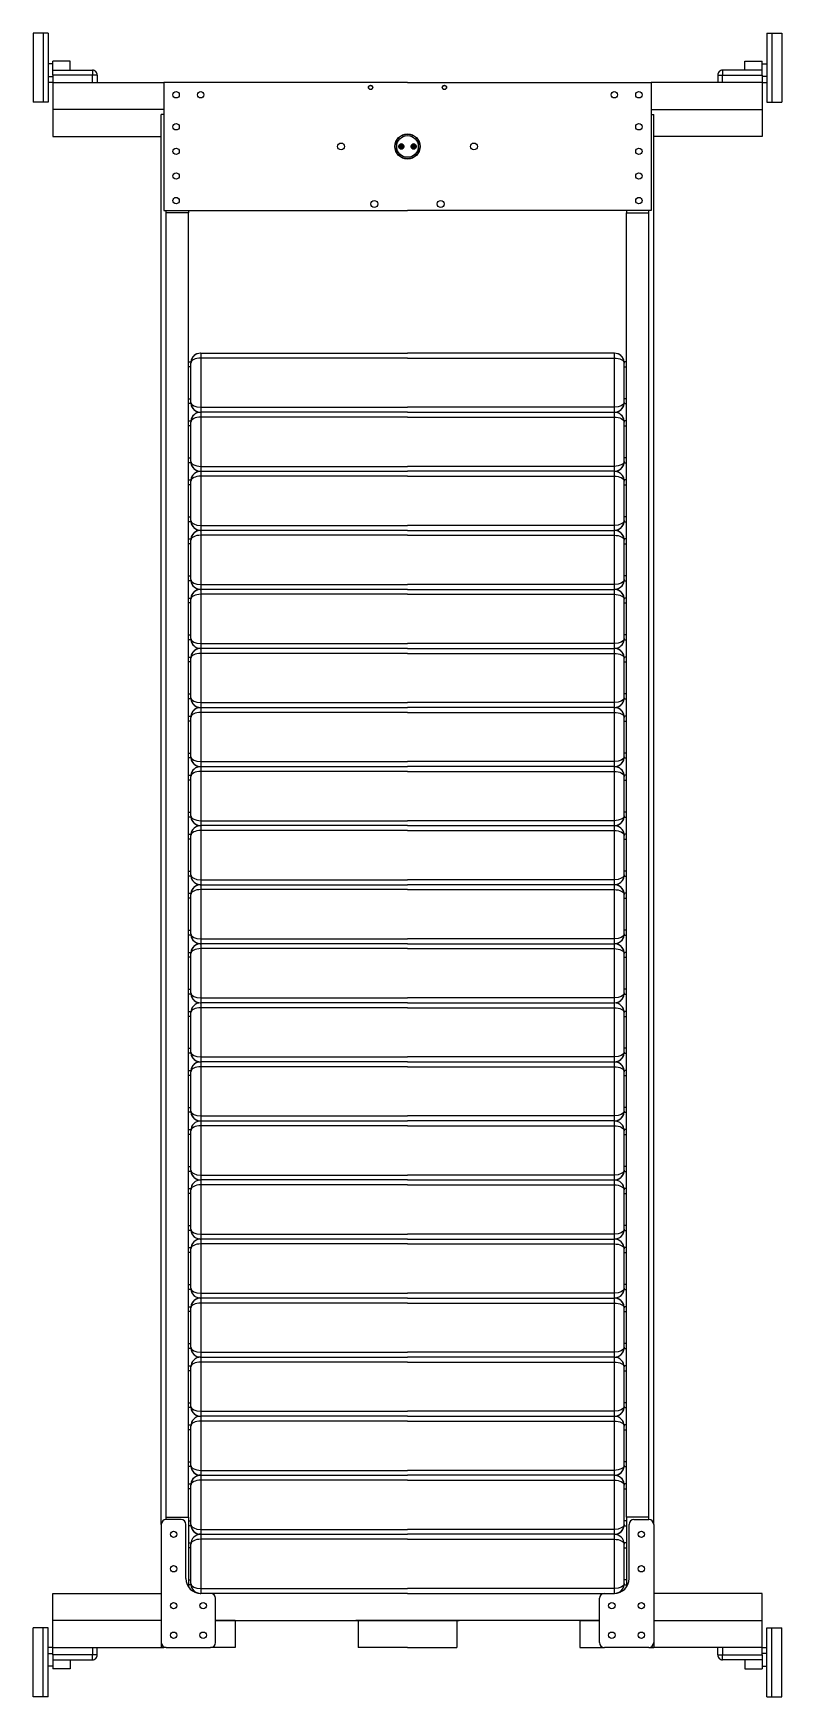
# Model space of a CAD drawing. Header units: millimetres. Extents: x -760 to 760, y -100 to 3280.
import ezdxf

# ---------------------------------------------------------------- set-up
doc = ezdxf.new("R2010")
doc.units = ezdxf.units.MM
doc.linetypes.add('SLD-Solid', pattern=[0])

msp = doc.modelspace()

# ---------------------------------------------------------------- linework, layer by layer
at = {"color": 2, "linetype": 'SLD-Solid', "lineweight": 25, "true_color": 0xf1eb1f}
for p, q in [((-730, 3280), (-760, 3280)), ((-760, 3280), (-760, 3140)), ((-730, 3280), (-730, 3140)), ((730, 3280), (760, 3280)), ((730, 3280), (730, 3140)), ((760, 3280), (760, 3140)), ((-730, 3140), (-760, 3140)), ((730, 3140), (760, 3140)), ((-730, 40), (-760, 40)), ((-760, -100), (-760, 40)), ((-730, -100), (-730, 40)), ((730, -100), (730, 40)), ((730, 40), (760, 40)), ((760, -100), (760, 40)), ((-730, -100), (-760, -100)), ((730, -100), (760, -100))]:
    msp.add_line(p, q, dxfattribs=at)
for p, q in [((-740, 3280), (-740, 3140)), ((740, 3280), (740, 3140)), ((-720, 3180), (-720, 3070)), ((720, 3180), (720, 3070)), ((-720, 0), (-720, 110)), ((720, 0), (720, 110)), ((-740, -100), (-740, 40)), ((740, -100), (740, 40))]:
    msp.add_line(p, q)
at = {"color": 7, "linetype": 'SLD-Solid', "lineweight": 25}
for p, q in [((-720, 3218), (-730, 3218)), ((-685, 3223), (-720, 3223)), ((-720, 3205), (-720, 3223)), ((-685, 3205), (-685, 3223)), ((685, 3223), (720, 3223)), ((685, 3205), (685, 3223)), ((720, 3205), (720, 3223)), ((720, 3218), (730, 3218)), ((-730, 3192), (-720, 3192)), ((-720, 3180), (-730, 3180)), ((-720, 3205), (-640, 3205)), ((-720, 3195), (-720, 3205)), ((-720, 3195), (-720, 3180)), ((-640, 3195), (-720, 3195)), ((-720, 3180), (-705, 3180)), ((-720, 3180), (-495, 3180)), ((-640, 3205), (-640, 3195)), ((-640, 3180), (-640, 3195)), ((-630, 3195), (-640, 3195)), ((-630, 3195), (-630, 3180)), ((720, 3180), (495, 3180)), ((630, 3195), (640, 3195)), ((630, 3195), (630, 3180)), ((720, 3205), (640, 3205)), ((640, 3205), (640, 3195)), ((640, 3195), (720, 3195)), ((640, 3180), (640, 3195)), ((720, 3180), (705, 3180)), ((720, 3195), (720, 3205)), ((720, 3195), (720, 3180)), ((730, 3192), (720, 3192)), ((720, 3180), (730, 3180)), ((-495, 3125), (-720, 3125)), ((495, 3125), (720, 3125)), ((-720, 3070), (-500, 3070)), ((720, 3070), (500, 3070)), ((-720, 110), (-500, 110)), ((720, 110), (500, 110)), ((-500, 55), (-720, 55)), ((500, 55), (720, 55)), ((-720, 0), (-730, 0)), ((-730, -12), (-720, -12)), ((-720, 0), (-705, 0)), ((-720, -15), (-720, 0)), ((-720, 0), (-495, 0)), ((-640, -15), (-720, -15)), ((-720, -15), (-720, -25)), ((-720, -25), (-640, -25)), ((-720, -25), (-720, -43)), ((-685, -25), (-685, -43)), ((-640, 0), (-640, -15)), ((-640, -25), (-640, -15)), ((-630, -15), (-640, -15)), ((-630, -15), (-630, 0)), ((720, 0), (495, 0)), ((630, -15), (630, 0)), ((630, -15), (640, -15)), ((640, 0), (640, -15)), ((640, -15), (720, -15)), ((640, -25), (640, -15)), ((720, -25), (640, -25)), ((685, -25), (685, -43)), ((720, 0), (705, 0)), ((720, 0), (730, 0)), ((720, -15), (720, 0)), ((730, -12), (720, -12)), ((720, -15), (720, -25)), ((720, -25), (720, -43)), ((-720, -38), (-730, -38)), ((-685, -43), (-720, -43)), ((685, -43), (720, -43)), ((720, -38), (730, -38))]:
    msp.add_line(p, q, dxfattribs=at)
at = {"color": 7, "linetype": 'Continuous', "lineweight": 25}
for p, q in [((0, 3180), (-495, 3180)), ((-495, 3180), (-495, 2920)), ((0, 3180), (495, 3180)), ((495, 3180), (495, 2920)), ((-500, 250), (-500, 3115)), ((-495, 3115), (-500, 3115)), ((495, 3115), (500, 3115)), ((500, 250), (500, 3115)), ((-495, 2920), (0, 2920)), ((-490, 2915), (-490, 2920)), ((-445, 2915), (-490, 2915)), ((-490, 265), (-490, 2915)), ((-445, 2920), (-445, 2915)), ((-445, 265), (-445, 2915)), ((495, 2920), (0, 2920)), ((445, 2920), (445, 2915)), ((445, 2915), (490, 2915)), ((445, 265), (445, 2915)), ((490, 2915), (490, 2920)), ((490, 265), (490, 2915)), ((-445, 2612.5), (-440, 2612.5)), ((-440, 2612.5), (-440, 2610)), ((-440, 2530), (-440, 2610)), ((-420, 2630), (-420, 2620)), ((-420, 2630), (0, 2630)), ((0, 2620), (-420, 2620)), ((-420, 2620), (-420, 2520)), ((420, 2630), (0, 2630)), ((0, 2620), (420, 2620)), ((420, 2630), (420, 2620)), ((420, 2620), (420, 2520)), ((440, 2612.5), (440, 2610)), ((445, 2612.5), (440, 2612.5)), ((440, 2530), (440, 2610)), ((-440, 2527.5), (-445, 2527.5)), ((-440, 2529.4), (-440, 2527.5)), ((-420, 2520), (-420, 2510)), ((-420, 2520), (0, 2520)), ((0, 2510), (-420, 2510)), ((-420, 2510), (-420, 2500)), ((420, 2520), (0, 2520)), ((0, 2510), (420, 2510)), ((420, 2520), (420, 2510)), ((420, 2510), (420, 2500)), ((440, 2529.4), (440, 2527.5)), ((440, 2527.5), (445, 2527.5)), ((-445, 2492.5), (-440, 2492.5)), ((-440, 2492.5), (-440, 2490)), ((-440, 2410), (-440, 2490)), ((0, 2500), (-420, 2500)), ((-420, 2500), (-420, 2400)), ((0, 2500), (420, 2500)), ((420, 2500), (420, 2400)), ((440, 2492.5), (440, 2490)), ((445, 2492.5), (440, 2492.5)), ((440, 2410), (440, 2490)), ((-440, 2407.5), (-445, 2407.5)), ((-440, 2409.4), (-440, 2407.5)), ((-420, 2400), (-420, 2390)), ((-420, 2400), (0, 2400)), ((420, 2400), (0, 2400)), ((420, 2400), (420, 2390)), ((440, 2409.4), (440, 2407.5)), ((440, 2407.5), (445, 2407.5)), ((-445, 2372.5), (-440, 2372.5)), ((-440, 2372.5), (-440, 2370)), ((-440, 2290), (-440, 2370)), ((-420.8, 2390), (-420, 2390)), ((-420, 2390), (-420, 2380)), ((-420, 2390), (0, 2390)), ((0, 2380), (-420, 2380)), ((-420, 2380), (-420, 2280)), ((420, 2390), (0, 2390)), ((0, 2380), (420, 2380)), ((420.8, 2390), (420, 2390)), ((420, 2390), (420, 2380)), ((420, 2380), (420, 2280)), ((440, 2372.5), (440, 2370)), ((445, 2372.5), (440, 2372.5)), ((440, 2290), (440, 2370)), ((-440, 2287.5), (-445, 2287.5)), ((-440, 2289.4), (-440, 2287.5)), ((-420.8, 2270), (-420, 2270)), ((-420, 2280), (-420, 2270)), ((-420, 2280), (0, 2280)), ((0, 2270), (-420, 2270)), ((-420, 2270), (-420, 2260)), ((420, 2280), (0, 2280)), ((0, 2270), (420, 2270)), ((420, 2280), (420, 2270)), ((420.8, 2270), (420, 2270)), ((420, 2270), (420, 2260)), ((440, 2289.4), (440, 2287.5)), ((440, 2287.5), (445, 2287.5)), ((-445, 2252.5), (-440, 2252.5)), ((-440, 2252.5), (-440, 2250)), ((-440, 2170), (-440, 2250)), ((-420, 2260), (-420, 2160)), ((0, 2260), (-420, 2260)), ((0, 2260), (420, 2260)), ((420, 2260), (420, 2160)), ((440, 2252.5), (440, 2250)), ((445, 2252.5), (440, 2252.5)), ((440, 2170), (440, 2250)), ((-440, 2167.5), (-445, 2167.5)), ((-440, 2169.4), (-440, 2167.5)), ((440, 2169.4), (440, 2167.5)), ((440, 2167.5), (445, 2167.5)), ((-445, 2132.5), (-440, 2132.5)), ((-440, 2132.5), (-440, 2130)), ((-440, 2050), (-440, 2130)), ((-420.8, 2150), (-420, 2150)), ((-420, 2160), (0, 2160)), ((-420, 2160), (-420, 2150)), ((0, 2150), (-420, 2150)), ((-420, 2150), (-420, 2140)), ((0, 2140), (-420, 2140)), ((-420, 2140), (-420, 2040)), ((420, 2160), (0, 2160)), ((0, 2150), (420, 2150)), ((0, 2140), (420, 2140)), ((420, 2160), (420, 2150)), ((420.8, 2150), (420, 2150)), ((420, 2150), (420, 2140)), ((420, 2140), (420, 2040)), ((440, 2132.5), (440, 2130)), ((445, 2132.5), (440, 2132.5)), ((440, 2050), (440, 2130)), ((-440, 2047.5), (-445, 2047.5)), ((-440, 2049.4), (-440, 2047.5)), ((-420.8, 2030), (-420, 2030)), ((-420, 2040), (0, 2040)), ((-420, 2040), (-420, 2030)), ((0, 2030), (-420, 2030)), ((-420, 2030), (-420, 2020)), ((420, 2040), (0, 2040)), ((0, 2030), (420, 2030)), ((420, 2040), (420, 2030)), ((420.8, 2030), (420, 2030)), ((420, 2030), (420, 2020)), ((440, 2049.4), (440, 2047.5)), ((440, 2047.5), (445, 2047.5)), ((-445, 2012.5), (-440, 2012.5)), ((-440, 2012.5), (-440, 2010)), ((-440, 1930), (-440, 2010)), ((0, 2020), (-420, 2020)), ((-420, 2020), (-420, 1920)), ((0, 2020), (420, 2020)), ((420, 2020), (420, 1920)), ((440, 2012.5), (440, 2010)), ((445, 2012.5), (440, 2012.5)), ((440, 1930), (440, 2010)), ((-440, 1927.5), (-445, 1927.5)), ((-440, 1929.4), (-440, 1927.5)), ((440, 1929.4), (440, 1927.5)), ((440, 1927.5), (445, 1927.5)), ((-420.8, 1910), (-420, 1910)), ((-420, 1920), (-420, 1910)), ((-420, 1920), (0, 1920)), ((-420, 1910), (-420, 1900)), ((-420, 1910), (0, 1910)), ((0, 1900), (-420, 1900)), ((-420, 1900), (-420, 1800)), ((420, 1920), (0, 1920)), ((420, 1910), (0, 1910)), ((0, 1900), (420, 1900)), ((420, 1920), (420, 1910)), ((420.8, 1910), (420, 1910)), ((420, 1910), (420, 1900)), ((420, 1900), (420, 1800)), ((-445, 1892.5), (-440, 1892.5)), ((-440, 1892.5), (-440, 1890)), ((-440, 1810), (-440, 1890)), ((440, 1892.5), (440, 1890)), ((445, 1892.5), (440, 1892.5)), ((440, 1810), (440, 1890)), ((-440, 1807.5), (-445, 1807.5)), ((-440, 1809.4), (-440, 1807.5)), ((-420, 1800), (0, 1800)), ((-420, 1800), (-420, 1790)), ((420, 1800), (0, 1800)), ((420, 1800), (420, 1790)), ((440, 1809.4), (440, 1807.5)), ((440, 1807.5), (445, 1807.5)), ((-445, 1772.5), (-440, 1772.5)), ((-440, 1772.5), (-440, 1770)), ((-440, 1690), (-440, 1770)), ((-420.8, 1790), (-420, 1790)), ((-420, 1790), (-420, 1780)), ((-420, 1790), (0, 1790)), ((-420, 1780), (-420, 1680)), ((0, 1780), (-420, 1780)), ((420, 1790), (0, 1790)), ((0, 1780), (420, 1780)), ((420.8, 1790), (420, 1790)), ((420, 1790), (420, 1780)), ((420, 1780), (420, 1680)), ((440, 1772.5), (440, 1770)), ((445, 1772.5), (440, 1772.5)), ((440, 1690), (440, 1770)), ((-440, 1687.5), (-445, 1687.5)), ((-440, 1689.4), (-440, 1687.5)), ((-420.8, 1670), (-420, 1670)), ((-420, 1680), (0, 1680)), ((-420, 1680), (-420, 1670)), ((0, 1670), (-420, 1670)), ((-420, 1670), (-420, 1660)), ((0, 1660), (-420, 1660)), ((-420, 1660), (-420, 1560)), ((420, 1680), (0, 1680)), ((0, 1670), (420, 1670)), ((0, 1660), (420, 1660)), ((420, 1680), (420, 1670)), ((420.8, 1670), (420, 1670)), ((420, 1670), (420, 1660)), ((420, 1660), (420, 1560)), ((440, 1689.4), (440, 1687.5)), ((440, 1687.5), (445, 1687.5)), ((-445, 1652.5), (-440, 1652.5)), ((-440, 1652.5), (-440, 1650)), ((-440, 1570), (-440, 1650)), ((440, 1652.5), (440, 1650)), ((445, 1652.5), (440, 1652.5)), ((440, 1570), (440, 1650)), ((-440, 1567.5), (-445, 1567.5)), ((-440, 1569.4), (-440, 1567.5)), ((-420, 1560), (0, 1560)), ((-420, 1560), (-420, 1550)), ((420, 1560), (0, 1560)), ((420, 1560), (420, 1550)), ((440, 1569.4), (440, 1567.5)), ((440, 1567.5), (445, 1567.5)), ((-445, 1532.5), (-440, 1532.5)), ((-440, 1532.5), (-440, 1530)), ((-440, 1450), (-440, 1530)), ((-420.8, 1550), (-420, 1550)), ((-420, 1550), (-420, 1540)), ((-420, 1550), (0, 1550)), ((0, 1540), (-420, 1540)), ((-420, 1540), (-420, 1440)), ((420, 1550), (0, 1550)), ((0, 1540), (420, 1540)), ((420.8, 1550), (420, 1550)), ((420, 1550), (420, 1540)), ((420, 1540), (420, 1440)), ((440, 1532.5), (440, 1530)), ((445, 1532.5), (440, 1532.5)), ((440, 1450), (440, 1530)), ((-440, 1447.5), (-445, 1447.5)), ((-440, 1449.4), (-440, 1447.5)), ((-420.8, 1430), (-420, 1430)), ((-420, 1440), (-420, 1430)), ((-420, 1440), (0, 1440)), ((0, 1430), (-420, 1430)), ((-420, 1430), (-420, 1420)), ((-420, 1420), (-420, 1320)), ((0, 1420), (-420, 1420)), ((420, 1440), (0, 1440)), ((0, 1430), (420, 1430)), ((0, 1420), (420, 1420)), ((420, 1440), (420, 1430)), ((420.8, 1430), (420, 1430)), ((420, 1430), (420, 1420)), ((420, 1420), (420, 1320)), ((440, 1449.4), (440, 1447.5)), ((440, 1447.5), (445, 1447.5)), ((-445, 1412.5), (-440, 1412.5)), ((-440, 1412.5), (-440, 1410)), ((-440, 1330), (-440, 1410)), ((440, 1412.5), (440, 1410)), ((445, 1412.5), (440, 1412.5)), ((440, 1330), (440, 1410)), ((-440, 1327.5), (-445, 1327.5)), ((-440, 1329.4), (-440, 1327.5)), ((-420, 1320), (0, 1320)), ((-420, 1320), (-420, 1310)), ((420, 1320), (0, 1320)), ((420, 1320), (420, 1310)), ((440, 1329.4), (440, 1327.5)), ((440, 1327.5), (445, 1327.5)), ((-445, 1292.5), (-440, 1292.5)), ((-440, 1292.5), (-440, 1290)), ((-440, 1210), (-440, 1290)), ((-420.8, 1310), (-420, 1310)), ((0, 1310), (-420, 1310)), ((-420, 1310), (-420, 1300)), ((-420, 1300), (-420, 1200)), ((0, 1300), (-420, 1300)), ((0, 1310), (420, 1310)), ((0, 1300), (420, 1300)), ((420.8, 1310), (420, 1310)), ((420, 1310), (420, 1300)), ((420, 1300), (420, 1200)), ((440, 1292.5), (440, 1290)), ((445, 1292.5), (440, 1292.5)), ((440, 1210), (440, 1290)), ((-440, 1207.5), (-445, 1207.5)), ((-440, 1209.4), (-440, 1207.5)), ((-420.8, 1190), (-420, 1190)), ((-420, 1200), (0, 1200)), ((-420, 1200), (-420, 1190)), ((0, 1190), (-420, 1190)), ((-420, 1190), (-420, 1180)), ((420, 1200), (0, 1200)), ((0, 1190), (420, 1190)), ((420, 1200), (420, 1190)), ((420.8, 1190), (420, 1190)), ((420, 1190), (420, 1180)), ((440, 1209.4), (440, 1207.5)), ((440, 1207.5), (445, 1207.5)), ((-445, 1172.5), (-440, 1172.5)), ((-440, 1172.5), (-440, 1170)), ((-440, 1090), (-440, 1170)), ((0, 1180), (-420, 1180)), ((-420, 1180), (-420, 1080)), ((0, 1180), (420, 1180)), ((420, 1180), (420, 1080)), ((440, 1172.5), (440, 1170)), ((445, 1172.5), (440, 1172.5)), ((440, 1090), (440, 1170)), ((-440, 1087.5), (-445, 1087.5)), ((-440, 1089.4), (-440, 1087.5)), ((440, 1089.4), (440, 1087.5)), ((440, 1087.5), (445, 1087.5)), ((-445, 1052.5), (-440, 1052.5)), ((-440, 1052.5), (-440, 1050)), ((-440, 970), (-440, 1050)), ((-420.8, 1070), (-420, 1070)), ((-420, 1080), (-420, 1070)), ((-420, 1080), (0, 1080)), ((-420, 1070), (-420, 1060)), ((-420, 1070), (0, 1070)), ((-420, 1060), (-420, 960)), ((0, 1060), (-420, 1060)), ((420, 1080), (0, 1080)), ((420, 1070), (0, 1070)), ((0, 1060), (420, 1060)), ((420, 1080), (420, 1070)), ((420.8, 1070), (420, 1070)), ((420, 1070), (420, 1060)), ((420, 1060), (420, 960)), ((440, 1052.5), (440, 1050)), ((445, 1052.5), (440, 1052.5)), ((440, 970), (440, 1050)), ((-440, 967.5), (-445, 967.5)), ((-440, 969.4), (-440, 967.5)), ((-420.8, 950), (-420, 950)), ((-420, 960), (-420, 950)), ((-420, 960), (0, 960)), ((0, 950), (-420, 950)), ((-420, 950), (-420, 940)), ((420, 960), (0, 960)), ((0, 950), (420, 950)), ((420, 960), (420, 950)), ((420.8, 950), (420, 950)), ((420, 950), (420, 940)), ((440, 969.4), (440, 967.5)), ((440, 967.5), (445, 967.5)), ((-445, 932.5), (-440, 932.5)), ((-440, 932.5), (-440, 930)), ((-440, 850), (-440, 930)), ((0, 940), (-420, 940)), ((-420, 940), (-420, 840)), ((0, 940), (420, 940)), ((420, 940), (420, 840)), ((440, 932.5), (440, 930)), ((445, 932.5), (440, 932.5)), ((440, 850), (440, 930)), ((-440, 847.5), (-445, 847.5)), ((-440, 849.4), (-440, 847.5)), ((440, 849.4), (440, 847.5)), ((440, 847.5), (445, 847.5)), ((-445, 812.5), (-440, 812.5)), ((-440, 812.5), (-440, 810)), ((-420.2, 830), (-422.9, 830.2)), ((-420.8, 830), (-420, 830)), ((-420, 840), (0, 840)), ((-420, 840), (-420, 830)), ((0, 830), (-420, 830)), ((-420, 830), (-420, 820)), ((0, 820), (-420, 820)), ((-420, 820), (-420, 720)), ((420, 840), (0, 840)), ((0, 830), (420, 830)), ((0, 820), (420, 820)), ((420, 840), (420, 830)), ((420.8, 830), (420, 830)), ((420, 830), (420, 820)), ((420, 820), (420, 720)), ((420.2, 830), (422.9, 830.2)), ((440, 812.5), (440, 810)), ((445, 812.5), (440, 812.5)), ((-440, 730), (-440, 810)), ((440, 730), (440, 810)), ((-440, 727.5), (-445, 727.5)), ((-440, 729.4), (-440, 727.5)), ((-420.2, 710), (-422.9, 710.2)), ((-420.8, 710), (-420, 710)), ((-420, 720), (-420, 710)), ((-420, 720), (0, 720)), ((0, 710), (-420, 710)), ((-420, 710), (-420, 700)), ((420, 720), (0, 720)), ((0, 710), (420, 710)), ((420, 720), (420, 710)), ((420.8, 710), (420, 710)), ((420, 710), (420, 700)), ((420.2, 710), (422.9, 710.2)), ((440, 729.4), (440, 727.5)), ((440, 727.5), (445, 727.5)), ((-445, 692.5), (-440, 692.5)), ((-440, 692.5), (-440, 690)), ((-440, 610), (-440, 690)), ((0, 700), (-420, 700)), ((-420, 700), (-420, 600)), ((0, 700), (420, 700)), ((420, 700), (420, 600)), ((440, 692.5), (440, 690)), ((445, 692.5), (440, 692.5)), ((440, 610), (440, 690)), ((-440, 609.4), (-440, 607.5)), ((440, 609.4), (440, 607.5)), ((-440, 607.5), (-445, 607.5)), ((-420.2, 590), (-422.9, 590.2)), ((-420.8, 590), (-420, 590)), ((-420, 600), (-420, 590)), ((-420, 600), (0, 600)), ((-420, 590), (-420, 580)), ((-420, 590), (0, 590)), ((0, 580), (-420, 580)), ((-420, 580), (-420, 480)), ((420, 600), (0, 600)), ((420, 590), (0, 590)), ((0, 580), (420, 580)), ((420, 600), (420, 590)), ((420.8, 590), (420, 590)), ((420, 590), (420, 580)), ((420, 580), (420, 480)), ((420.2, 590), (422.9, 590.2)), ((440, 607.5), (445, 607.5)), ((-445, 572.5), (-440, 572.5)), ((-440, 572.5), (-440, 570)), ((-440, 490), (-440, 570)), ((440, 572.5), (440, 570)), ((445, 572.5), (440, 572.5)), ((440, 490), (440, 570)), ((-440, 487.5), (-445, 487.5)), ((-440, 489.4), (-440, 487.5)), ((-420, 480), (-420, 470)), ((-420, 480), (0, 480)), ((420, 480), (0, 480)), ((420, 480), (420, 470)), ((440, 489.4), (440, 487.5)), ((440, 487.5), (445, 487.5)), ((-445, 452.5), (-440, 452.5)), ((-440, 452.5), (-440, 450)), ((-440, 370), (-440, 450)), ((-420.8, 470), (-420, 470)), ((0, 470), (-420, 470)), ((-420, 470), (-420, 460)), ((-420, 460), (-420, 360)), ((0, 460), (-420, 460)), ((0, 470), (420, 470)), ((0, 460), (420, 460)), ((420.8, 470), (420, 470)), ((420, 470), (420, 460)), ((420, 460), (420, 360)), ((440, 452.5), (440, 450)), ((445, 452.5), (440, 452.5)), ((440, 370), (440, 450)), ((-440, 367.5), (-445, 367.5)), ((-440, 369.4), (-440, 367.5)), ((-420.2, 350), (-422.9, 350.2)), ((-420.8, 350), (-420, 350)), ((-420, 360), (-420, 350)), ((-420, 360), (0, 360)), ((-420, 350), (-420, 340)), ((-420, 350), (0, 350)), ((0, 340), (-420, 340)), ((-420, 340), (-420, 240)), ((420, 360), (0, 360)), ((420, 350), (0, 350)), ((0, 340), (420, 340)), ((420, 360), (420, 350)), ((420.8, 350), (420, 350)), ((420, 350), (420, 340)), ((420, 340), (420, 240)), ((420.2, 350), (422.9, 350.2)), ((440, 369.4), (440, 367.5)), ((440, 367.5), (445, 367.5)), ((-445, 332.5), (-440, 332.5)), ((-440, 332.5), (-440, 330)), ((-440, 250), (-440, 330)), ((440, 332.5), (440, 330)), ((445, 332.5), (440, 332.5)), ((440, 250), (440, 330)), ((-500, 250), (-500, 10)), ((-490, 260), (-490, 265)), ((-490, 265), (-445, 265)), ((-460, 260), (-490, 260)), ((-450, 140), (-450, 250)), ((-445, 265), (-445, 123.4)), ((-440, 247.5), (-445, 247.5)), ((-440, 249.4), (-440, 247.5)), ((-420, 240), (0, 240)), ((-420, 240), (-420, 230)), ((420, 240), (0, 240)), ((420, 240), (420, 230)), ((440, 249.4), (440, 247.5)), ((440, 247.5), (445, 247.5)), ((490, 265), (445, 265)), ((445, 265), (445, 123.4)), ((450, 140), (450, 250)), ((460, 260), (490, 260)), ((490, 260), (490, 265)), ((500, 250), (500, 10)), ((-445, 212.5), (-440, 212.5)), ((-440, 212.5), (-440, 210)), ((-440, 130), (-440, 210)), ((-420.2, 230), (-422.9, 230.2)), ((-420.8, 230), (-420, 230)), ((-420, 230), (-420, 220)), ((-420, 230), (0, 230)), ((-420, 220), (-420, 120)), ((0, 220), (-420, 220)), ((420, 230), (0, 230)), ((0, 220), (420, 220)), ((420.8, 230), (420, 230)), ((420, 230), (420, 220)), ((420, 220), (420, 120)), ((420.2, 230), (422.9, 230.2)), ((440, 212.5), (440, 210)), ((445, 212.5), (440, 212.5)), ((440, 130), (440, 210)), ((-440, 127.5), (-445, 127.5)), ((-440, 129.4), (-440, 127.5)), ((-420.8, 110), (-420, 110)), ((-420, 120), (0, 120)), ((-420, 120), (-420, 110)), ((0, 110), (-420, 110)), ((420, 120), (0, 120)), ((0, 110), (420, 110)), ((420, 120), (420, 110)), ((420.8, 110), (420, 110)), ((440, 129.4), (440, 127.5)), ((440, 127.5), (445, 127.5)), ((-390, 10), (-390, 100)), ((390, 10), (390, 100)), ((-350, 55), (-390, 55)), ((-390, 55), (0, 55)), ((-350, 55), (-350, 0)), ((0, 55), (-105, 55)), ((-100, 55), (-100, 0)), ((-100, 55), (-100, 0)), ((0, 55), (105, 55)), ((390, 55), (0, 55)), ((100, 55), (100, 0)), ((100, 55), (100, 0)), ((350, 55), (390, 55)), ((350, 55), (350, 0)), ((-500, 10), (-500, 0)), ((-490, 0), (-500, 0)), ((-490, 0), (-400, 0)), ((-350, 0), (-400, 0)), ((0, 0), (-100, 0)), ((0, 0), (100, 0)), ((350, 0), (400, 0)), ((490, 0), (400, 0)), ((490, 0), (500, 0)), ((500, 10), (500, 0))]:
    msp.add_line(p, q, dxfattribs=at)
at = {"color": 8, "linetype": 'Continuous', "lineweight": 25}
for p, q in [((-440, 2602.5), (-445, 2602.5)), ((440, 2602.5), (445, 2602.5)), ((-445, 2537.5), (-440, 2537.5)), ((445, 2537.5), (440, 2537.5)), ((-440, 2482.5), (-445, 2482.5)), ((440, 2482.5), (445, 2482.5)), ((-445, 2417.5), (-440, 2417.5)), ((445, 2417.5), (440, 2417.5)), ((-440, 2362.5), (-445, 2362.5)), ((440, 2362.5), (445, 2362.5)), ((-445, 2297.5), (-440, 2297.5)), ((445, 2297.5), (440, 2297.5)), ((-440, 2242.5), (-445, 2242.5)), ((440, 2242.5), (445, 2242.5)), ((-445, 2177.5), (-440, 2177.5)), ((445, 2177.5), (440, 2177.5)), ((-440, 2122.5), (-445, 2122.5)), ((440, 2122.5), (445, 2122.5)), ((-445, 2057.5), (-440, 2057.5)), ((445, 2057.5), (440, 2057.5)), ((-440, 2002.5), (-445, 2002.5)), ((440, 2002.5), (445, 2002.5)), ((-445, 1937.5), (-440, 1937.5)), ((445, 1937.5), (440, 1937.5)), ((-440, 1882.5), (-445, 1882.5)), ((440, 1882.5), (445, 1882.5)), ((-445, 1817.5), (-440, 1817.5)), ((445, 1817.5), (440, 1817.5)), ((-440, 1762.5), (-445, 1762.5)), ((440, 1762.5), (445, 1762.5)), ((-445, 1697.5), (-440, 1697.5)), ((445, 1697.5), (440, 1697.5)), ((-440, 1642.5), (-445, 1642.5)), ((440, 1642.5), (445, 1642.5)), ((-445, 1577.5), (-440, 1577.5)), ((445, 1577.5), (440, 1577.5)), ((-440, 1522.5), (-445, 1522.5)), ((440, 1522.5), (445, 1522.5)), ((-445, 1457.5), (-440, 1457.5)), ((445, 1457.5), (440, 1457.5)), ((-440, 1402.5), (-445, 1402.5)), ((440, 1402.5), (445, 1402.5)), ((-445, 1337.5), (-440, 1337.5)), ((445, 1337.5), (440, 1337.5)), ((-440, 1282.5), (-445, 1282.5)), ((440, 1282.5), (445, 1282.5)), ((-445, 1217.5), (-440, 1217.5)), ((445, 1217.5), (440, 1217.5)), ((-440, 1162.5), (-445, 1162.5)), ((440, 1162.5), (445, 1162.5)), ((-445, 1097.5), (-440, 1097.5)), ((445, 1097.5), (440, 1097.5)), ((-440, 1042.5), (-445, 1042.5)), ((440, 1042.5), (445, 1042.5)), ((-445, 977.5), (-440, 977.5)), ((445, 977.5), (440, 977.5)), ((-440, 922.5), (-445, 922.5)), ((440, 922.5), (445, 922.5)), ((-445, 857.5), (-440, 857.5)), ((445, 857.5), (440, 857.5)), ((-440, 802.5), (-445, 802.5)), ((440, 802.5), (445, 802.5)), ((-445, 737.5), (-440, 737.5)), ((445, 737.5), (440, 737.5)), ((-440, 682.5), (-445, 682.5)), ((440, 682.5), (445, 682.5)), ((-445, 617.5), (-440, 617.5)), ((445, 617.5), (440, 617.5)), ((-440, 562.5), (-445, 562.5)), ((440, 562.5), (445, 562.5)), ((-445, 497.5), (-440, 497.5)), ((445, 497.5), (440, 497.5)), ((-440, 442.5), (-445, 442.5)), ((440, 442.5), (445, 442.5)), ((-445, 377.5), (-440, 377.5)), ((445, 377.5), (440, 377.5)), ((-440, 322.5), (-445, 322.5)), ((440, 322.5), (445, 322.5)), ((-445, 257.5), (-440, 257.5)), ((445, 257.5), (440, 257.5)), ((-440, 202.5), (-445, 202.5)), ((440, 202.5), (445, 202.5)), ((-445, 137.5), (-440, 137.5)), ((445, 137.5), (440, 137.5))]:
    msp.add_line(p, q, dxfattribs=at)
at = {"color": 7, "linetype": 'Continuous', "lineweight": 25, "flags": 128}
for points in [[(-440, 2409.5), (-439.7, 2406.7), (-439.7, 2406.4)], [(440, 2409.5), (439.7, 2406.7), (439.7, 2406.4)], [(-440, 2289.5), (-439.7, 2286.7), (-439.7, 2286.4)], [(440, 2289.5), (439.7, 2286.7), (439.7, 2286.4)], [(-440, 2169.5), (-439.7, 2166.7), (-439.7, 2166.4)], [(440, 2169.5), (439.7, 2166.7), (439.7, 2166.4)], [(-440, 2049.5), (-439.7, 2046.7), (-439.7, 2046.4)], [(440, 2049.5), (439.7, 2046.7), (439.7, 2046.4)], [(-440, 1929.5), (-439.7, 1926.7), (-439.7, 1926.4)], [(440, 1929.5), (439.7, 1926.7), (439.7, 1926.4)], [(-440, 1809.5), (-439.7, 1806.7), (-439.7, 1806.4)], [(440, 1809.5), (439.7, 1806.7), (439.7, 1806.4)], [(-440, 1689.5), (-439.7, 1686.7), (-439.7, 1686.4)], [(440, 1689.5), (439.7, 1686.7), (439.7, 1686.4)], [(-440, 1569.5), (-439.7, 1566.7), (-439.7, 1566.4)], [(440, 1569.5), (439.7, 1566.7), (439.7, 1566.4)], [(-440, 1449.5), (-439.7, 1446.7), (-439.7, 1446.4)], [(440, 1449.5), (439.7, 1446.7), (439.7, 1446.4)], [(-440, 1329.5), (-439.7, 1326.7), (-439.7, 1326.4)], [(440, 1329.5), (439.7, 1326.7), (439.7, 1326.4)], [(-440, 1209.5), (-439.7, 1206.7), (-439.7, 1206.4)], [(440, 1209.5), (439.7, 1206.7), (439.7, 1206.4)], [(-440, 1089.5), (-439.7, 1086.7), (-439.7, 1086.4)], [(440, 1089.5), (439.7, 1086.7), (439.7, 1086.4)], [(-440, 969.5), (-439.7, 966.7), (-439.7, 966.4)], [(-435.2, 956.9), (-434.9, 956.7), (-433.7, 955.4)], [(435.2, 956.9), (434.9, 956.7), (433.7, 955.4)], [(440, 969.5), (439.7, 966.7), (439.7, 966.4)], [(-440, 849.5), (-439.7, 846.7), (-439.7, 846.4)], [(440, 849.5), (439.7, 846.7), (439.7, 846.4)], [(-435.2, 836.9), (-434.9, 836.7), (-433.7, 835.4)], [(435.2, 836.9), (434.9, 836.7), (433.7, 835.4)], [(-440, 729.5), (-439.7, 726.7), (-439.7, 726.4)], [(-435.2, 716.9), (-434.9, 716.7), (-433.7, 715.4)], [(435.2, 716.9), (434.9, 716.7), (433.7, 715.4)], [(440, 729.5), (439.7, 726.7), (439.7, 726.4)], [(-440, 609.5), (-439.7, 606.7), (-439.7, 606.4)], [(440, 609.5), (439.7, 606.7), (439.7, 606.4)], [(-435.2, 596.9), (-434.9, 596.7), (-433.7, 595.4)], [(435.2, 596.9), (434.9, 596.7), (433.7, 595.4)], [(-440, 489.5), (-439.7, 486.7), (-439.7, 486.4)], [(-435.2, 476.9), (-434.9, 476.7), (-433.7, 475.4)], [(435.2, 476.9), (434.9, 476.7), (433.7, 475.4)], [(440, 489.5), (439.7, 486.7), (439.7, 486.4)], [(-440, 369.5), (-439.7, 366.7), (-439.7, 366.4)], [(-435.2, 356.9), (-434.9, 356.7), (-433.7, 355.4)], [(435.2, 356.9), (434.9, 356.7), (433.7, 355.4)], [(440, 369.5), (439.7, 366.7), (439.7, 366.4)], [(-440, 249.5), (-439.7, 246.7), (-439.7, 246.4)], [(-435.2, 236.9), (-434.9, 236.7), (-433.7, 235.4)], [(435.2, 236.9), (434.9, 236.7), (433.7, 235.4)], [(440, 249.5), (439.7, 246.7), (439.7, 246.4)], [(-440, 129.5), (-439.7, 126.7), (-439.7, 126.4)], [(-435.2, 116.9), (-434.9, 116.7), (-433.7, 115.4)], [(435.2, 116.9), (434.9, 116.7), (433.7, 115.4)], [(440, 129.5), (439.7, 126.7), (439.7, 126.4)]]:
    msp.add_lwpolyline(points, dxfattribs=at)
at = {"color": 7, "linetype": 'Continuous', "lineweight": 25}
for centre, radius in [((-470, 3155), 6.5), ((-420, 3155), 6.5), ((-75, 3170), 4.5), ((-75, 3170), 4), ((75, 3170), 4.5), ((75, 3170), 4), ((420, 3155), 6.5), ((470, 3155), 6.5), ((-470, 3090), 6.5), ((470, 3090), 6.5), ((-470, 3040), 6.5), ((-135, 3050), 7), ((0, 3050), 25.5), ((0, 3050), 25.5), ((0, 3050), 25), ((0, 3050), 25), ((0, 3050), 22), ((0, 3050), 22), ((-12.5, 3050.7), 5), ((-12.5, 3049.3), 5), ((-12.5, 3050.7), 2), ((-12.5, 3049.3), 2), ((12.5, 3050.7), 5), ((12.5, 3049.3), 5), ((12.5, 3050.7), 2), ((12.5, 3049.3), 2), ((135, 3050), 7), ((470, 3040), 6.5), ((-470, 2990), 6.5), ((470, 2990), 6.5), ((-470, 2940), 6.5), ((470, 2940), 6.5), ((-67.5, 2933.1), 7), ((67.5, 2933.1), 7), ((-475, 230), 6.5), ((475, 230), 6.5), ((-475, 160), 6.5), ((475, 160), 6.5), ((-475, 85), 6.5), ((-415, 85), 6.5), ((415, 85), 6.5), ((475, 85), 6.5), ((-475, 25), 6.5), ((-415, 25), 6.5), ((415, 25), 6.5), ((475, 25), 6.5)]:
    msp.add_circle(centre, radius, dxfattribs=at)
at = {"color": 7, "linetype": 'SLD-Solid', "lineweight": 25}
for centre, start, end in [((-640, 3195), 359.9996, 90.002), ((640, 3195), 89.998, 180.0004), ((-640, -15), 269.998, 0.0004), ((640, -15), 179.9996, 270.002)]:
    msp.add_arc(centre, 10, start, end, dxfattribs=at)
at = {"color": 7, "linetype": 'Continuous', "lineweight": 25}
for centre, radius, start, end in [((-420, 2610), 20, 90, 180), ((-420.2, 2610), 20, 90, 172.8192), ((420, 2610), 20, 0, 90), ((420.2, 2610), 20, 7.1808, 90), ((-420, 2530), 20, 180, 270), ((-420, 2530), 20, 181.312, 269.8941), ((-420.2, 2530), 20, 187.1808, 270), ((-420, 2490), 20, 90, 180), ((-420.2, 2490), 20, 90, 172.8192), ((420, 2530), 20, 270, 0), ((420, 2530), 20, 270.1059, 358.688), ((420, 2490), 20, 0, 90), ((420.2, 2530), 20, 270, 352.8192), ((420.2, 2490), 20, 7.1808, 90), ((-420, 2410), 20, 180, 270), ((-420.2, 2410), 20, 187.1808, 270), ((420, 2410), 20, 270, 0), ((420.2, 2410), 20, 270, 352.8192), ((-420, 2370), 20, 90, 180), ((-420.2, 2370), 20, 90, 172.8192), ((-420, 2410), 20, 220.765, 241.0425), ((420, 2370), 20, 0, 90), ((420.2, 2370), 20, 7.1808, 90), ((420, 2410), 20, 298.9575, 319.235), ((-420, 2290), 20, 180, 270), ((-420.2, 2290), 20, 187.1808, 270), ((-420, 2250), 20, 90, 180), ((-420.2, 2250), 20, 90, 172.8192), ((-420, 2290), 20, 220.7673, 241.0401), ((420, 2290), 20, 270, 0), ((420, 2250), 20, 0, 90), ((420.2, 2290), 20, 270, 352.8192), ((420.2, 2250), 20, 7.1808, 90), ((420, 2290), 20, 298.9599, 319.2327), ((-420, 2170), 20, 180, 270), ((-420.2, 2170), 20, 187.1808, 270), ((420, 2170), 20, 270, 0), ((420.2, 2170), 20, 270, 352.8192), ((-420, 2130), 20, 90, 180), ((-420.2, 2130), 20, 90, 172.8192), ((-420, 2170), 20, 220.7673, 241.0401), ((420, 2130), 20, 0, 90), ((420.2, 2130), 20, 7.1808, 90), ((420, 2170), 20, 298.9599, 319.2327), ((-420, 2050), 20, 180, 270), ((-420.2, 2050), 20, 187.1808, 270), ((-420, 2010), 20, 90, 180), ((-420.2, 2010), 20, 90, 172.8192), ((-420, 2050), 20, 220.7633, 241.0434), ((420, 2050), 20, 270, 0), ((420, 2010), 20, 0, 90), ((420.2, 2050), 20, 270, 352.8192), ((420.2, 2010), 20, 7.1808, 90), ((420, 2050), 20, 298.9566, 319.2367), ((-420, 1930), 20, 180, 270), ((-420.2, 1930), 20, 187.1808, 270), ((420, 1930), 20, 270, 0), ((420.2, 1930), 20, 270, 352.8192), ((-420, 1890), 20, 90, 180), ((-420.2, 1890), 20, 90, 172.8192), ((-420, 1930), 20, 220.7633, 241.0434), ((420, 1890), 20, 0, 90), ((420.2, 1890), 20, 7.1808, 90), ((420, 1930), 20, 298.9566, 319.2367), ((-420, 1810), 20, 180, 270), ((-420.2, 1810), 20, 187.1808, 270), ((-420, 1810), 20, 220.7633, 241.0434), ((420, 1810), 20, 270, 0), ((420.2, 1810), 20, 270, 352.8192), ((420, 1810), 20, 298.9566, 319.2367), ((-420, 1770), 20, 90, 180), ((-420.2, 1770), 20, 90, 172.8192), ((420, 1770), 20, 0, 90), ((420.2, 1770), 20, 7.1808, 90), ((-420, 1690), 20, 180, 270), ((-420.2, 1690), 20, 187.1808, 270), ((-420, 1650), 20, 90, 180), ((-420.2, 1650), 20, 90, 172.8192), ((-420, 1690), 20, 220.7654, 241.0413), ((420, 1690), 20, 270, 0), ((420, 1650), 20, 0, 90), ((420.2, 1690), 20, 270, 352.8192), ((420.2, 1650), 20, 7.1808, 90), ((420, 1690), 20, 298.9587, 319.2346), ((-420, 1570), 20, 180, 270), ((-420.2, 1570), 20, 187.1808, 270), ((-420, 1570), 20, 220.7654, 241.0413), ((420, 1570), 20, 270, 0), ((420.2, 1570), 20, 270, 352.8192), ((420, 1570), 20, 298.9587, 319.2346), ((-420, 1530), 20, 90, 180), ((-420.2, 1530), 20, 90, 172.8192), ((420, 1530), 20, 0, 90), ((420.2, 1530), 20, 7.1808, 90), ((-420, 1450), 20, 180, 270), ((-420.2, 1450), 20, 187.1808, 270), ((-420, 1410), 20, 90, 180), ((-420.2, 1410), 20, 90, 172.8192), ((-420, 1450), 20, 220.7654, 241.0413), ((420, 1450), 20, 270, 0), ((420, 1410), 20, 0, 90), ((420.2, 1450), 20, 270, 352.8192), ((420.2, 1410), 20, 7.1808, 90), ((420, 1450), 20, 298.9587, 319.2346), ((-420, 1330), 20, 180, 270), ((-420.2, 1330), 20, 187.1808, 270), ((420, 1330), 20, 270, 0), ((420.2, 1330), 20, 270, 352.8192), ((-420, 1290), 20, 90, 180), ((-420, 1330), 20, 220.7654, 241.0413), ((420, 1290), 20, 0, 90), ((420, 1330), 20, 298.9587, 319.2346), ((-420, 1210), 20, 180, 270), ((-420.2, 1210), 20, 187.1808, 270), ((-420, 1170), 20, 90, 180), ((-420.2, 1170), 20, 90, 172.8192), ((-420, 1210), 20, 220.7664, 241.0403), ((420, 1210), 20, 270, 0), ((420, 1170), 20, 0, 90), ((420.2, 1210), 20, 270, 352.8192), ((420.2, 1170), 20, 7.1808, 90), ((420, 1210), 20, 298.9597, 319.2336), ((-420, 1090), 20, 180, 270), ((-420.2, 1090), 20, 187.1808, 270), ((420, 1090), 20, 270, 0), ((420.2, 1090), 20, 270, 352.8192), ((-420, 1050), 20, 90, 180), ((-420, 1090), 20, 220.7664, 241.0403), ((420, 1050), 20, 0, 90), ((420, 1090), 20, 298.9597, 319.2336), ((-420, 970), 20, 180, 270), ((-420.2, 970), 20, 187.1808, 270), ((-420, 930), 20, 90, 180), ((420, 970), 20, 270, 0), ((420, 930), 20, 0, 90), ((420.2, 970), 20, 270, 352.8192), ((-420, 850), 20, 180, 270), ((-420.2, 850), 20, 187.1808, 241.6299), ((420, 850), 20, 270, 0), ((420.2, 850), 20, 298.3701, 352.8192), ((-420, 810), 20, 90, 180), ((420, 810), 20, 0, 90), ((-420, 730), 20, 180, 270), ((-420.2, 730), 20, 187.1808, 241.6299), ((-420, 690), 20, 90, 180), ((-420.2, 690), 20, 90, 172.8192), ((420, 730), 20, 270, 0), ((420, 690), 20, 0, 90), ((420.2, 690), 20, 7.1808, 90), ((420.2, 730), 20, 298.3701, 352.8192), ((-420, 610), 20, 180, 270), ((420, 610), 20, 270, 0), ((-420.2, 610), 20, 187.1808, 241.6299), ((-420, 570), 20, 90, 180), ((420, 570), 20, 0, 90), ((420.2, 610), 20, 298.3701, 352.8192), ((-420, 490), 20, 180, 270), ((-420.2, 490), 20, 187.1808, 270), ((420, 490), 20, 270, 0), ((420.2, 490), 20, 270, 352.8192), ((-420, 450), 20, 90, 180), ((420, 450), 20, 0, 90), ((-420, 370), 20, 180, 270), ((-420.2, 370), 20, 187.1808, 241.6299), ((-420, 330), 20, 90, 180), ((-420.2, 330), 20, 90, 172.8192), ((420, 370), 20, 270, 0), ((420, 330), 20, 0, 90), ((420.2, 330), 20, 7.1808, 90), ((420.2, 370), 20, 298.3701, 352.8192), ((-490, 250), 10, 90, 180), ((-460, 250), 10, 0, 90), ((-420, 250), 20, 180, 270), ((-420.2, 250), 20, 187.1808, 241.6299), ((420, 250), 20, 270, 0), ((420.2, 250), 20, 298.3701, 352.8192), ((460, 250), 10, 90, 180), ((490, 250), 10, 0, 90), ((-420, 210), 20, 90, 180), ((420, 210), 20, 0, 90), ((-420, 140), 30, 180, 270), ((420, 140), 30, 270, 0), ((-420, 130), 20, 180, 270), ((-420.2, 130), 20, 187.1808, 268.0006), ((-400, 100), 10, 0, 90), ((400, 100), 10, 90, 180), ((420, 130), 20, 270, 0), ((420.2, 130), 20, 271.9994, 352.8192), ((-490, 10), 10, 180, 270), ((-400, 10), 10, 270, 0), ((400, 10), 10, 180, 270), ((490, 10), 10, 270, 0)]:
    msp.add_arc(centre, radius, start, end, dxfattribs=at)
for centre, start_param, end_param in [((-420, 2610), 1.570796, 3.141593), ((-420, 2530), 3.141593, 4.712389), ((-420, 2490), 1.570796, 3.141593), ((-420, 2410), 3.141593, 4.712389), ((-420, 2370), 1.570796, 3.141593), ((-420, 2290), 3.141593, 4.712389), ((-420, 2250), 1.570796, 3.141593), ((-420, 2170), 3.141593, 4.712389), ((-420, 2130), 1.570796, 3.141593), ((-420, 2050), 3.141593, 4.712389), ((-420, 2010), 1.570796, 3.141593), ((-420, 1930), 3.141593, 4.712389), ((-420, 1890), 1.570796, 3.141593), ((-420, 1810), 3.141593, 4.712389), ((-420, 1770), 1.570796, 3.141593), ((-420, 1690), 3.141593, 4.712389), ((-420, 1650), 1.570796, 3.141593), ((-420, 1570), 3.141593, 4.712389), ((-420, 1530), 1.570796, 3.141593), ((-420, 1450), 3.141593, 4.712389), ((-420, 1410), 1.570796, 3.141593), ((-420, 1330), 3.141593, 4.712389), ((-420, 1290), 1.570796, 3.141593), ((-420, 1210), 3.141593, 4.712389), ((-420, 1170), 1.570796, 3.141593), ((-420, 1090), 3.141593, 4.712389), ((-420, 1050), 1.570796, 3.141593), ((-420, 970), 3.141593, 4.712389), ((-420, 930), 1.570796, 3.141593), ((-420, 850), 3.141593, 4.712389), ((-420, 810), 1.570796, 3.141593), ((-420, 730), 3.141593, 4.712389), ((-420, 690), 1.570796, 3.141593), ((-420, 610), 3.141593, 4.712389), ((-420, 570), 1.570796, 3.141593), ((-420, 490), 3.141593, 4.712389), ((-420, 450), 1.570796, 3.141593), ((-420, 370), 3.141593, 4.712389), ((-420, 330), 1.570796, 3.141593), ((-420, 250), 3.141593, 4.712389), ((-420, 210), 1.570796, 3.141593), ((-420, 130), 3.141593, 4.712389)]:
    msp.add_ellipse(centre, major_axis=(20, 0), ratio=0.5, start_param=start_param, end_param=end_param, dxfattribs=at)
at = {"color": 7, "linetype": 'Continuous', "lineweight": 25, "extrusion": (0, 0, -1)}
for centre, start_param, end_param in [((420, 2610), 1.570796, 3.141593), ((420, 2530), 3.141593, 4.712389), ((420, 2490), 1.570796, 3.141593), ((420, 2410), 3.141593, 4.712389), ((420, 2370), 1.570796, 3.141593), ((420, 2290), 3.141593, 4.712389), ((420, 2250), 1.570796, 3.141593), ((420, 2170), 3.141593, 4.712389), ((420, 2130), 1.570796, 3.141593), ((420, 2050), 3.141593, 4.712389), ((420, 2010), 1.570796, 3.141593), ((420, 1930), 3.141593, 4.712389), ((420, 1890), 1.570796, 3.141593), ((420, 1810), 3.141593, 4.712389), ((420, 1770), 1.570796, 3.141593), ((420, 1690), 3.141593, 4.712389), ((420, 1650), 1.570796, 3.141593), ((420, 1570), 3.141593, 4.712389), ((420, 1530), 1.570796, 3.141593), ((420, 1450), 3.141593, 4.712389), ((420, 1410), 1.570796, 3.141593), ((420, 1330), 3.141593, 4.712389), ((420, 1290), 1.570796, 3.141593), ((420, 1210), 3.141593, 4.712389), ((420, 1170), 1.570796, 3.141593), ((420, 1090), 3.141593, 4.712389), ((420, 1050), 1.570796, 3.141593), ((420, 970), 3.141593, 4.712389), ((420, 930), 1.570796, 3.141593), ((420, 850), 3.141593, 4.712389), ((420, 810), 1.570796, 3.141593), ((420, 730), 3.141593, 4.712389), ((420, 690), 1.570796, 3.141593), ((420, 610), 3.141593, 4.712389), ((420, 570), 1.570796, 3.141593), ((420, 490), 3.141593, 4.712389), ((420, 450), 1.570796, 3.141593), ((420, 370), 3.141593, 4.712389), ((420, 330), 1.570796, 3.141593), ((420, 250), 3.141593, 4.712389), ((420, 210), 1.570796, 3.141593), ((420, 130), 3.141593, 4.712389)]:
    msp.add_ellipse(centre, major_axis=(-20, 0), ratio=0.5, start_param=start_param, end_param=end_param, dxfattribs=at)

doc.saveas('drawing.dxf')
